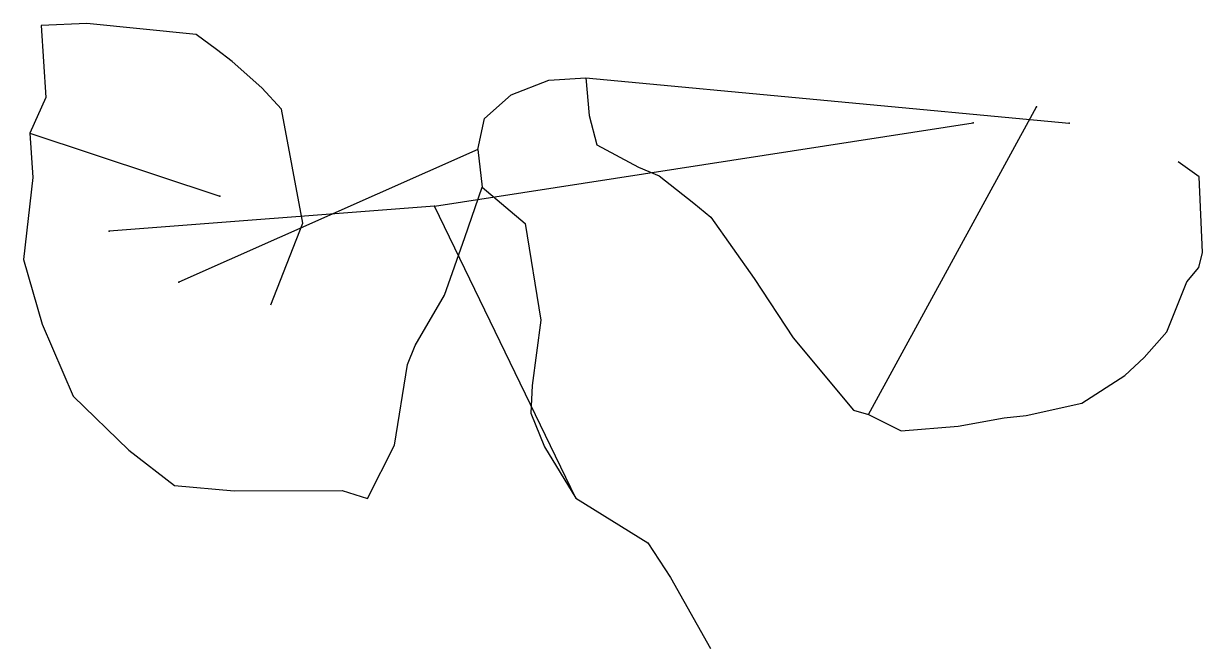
# Model space of a CAD drawing. Extents: x 740617 to 741298, y 7642797 to 7643159.
import ezdxf

# ---------------------------------------------------------------- set-up
doc = ezdxf.new("R2010")
doc.units = 0

msp = doc.modelspace()

# ---------------------------------------------------------------- linework, layer by layer
at = {"layer": 'WAYS123', "color": 1}
for p, q in [((740941.77, 7643127.281, 180), (741220.978, 7643101.08, 180)), ((741105.105, 7642932.611, 159.986), (741202.094, 7643110.493, 160)), ((740620.557, 7643095.267, 160), (740730.29, 7643058.836, 160)), ((740879.411, 7643085.818, 180), (740706.615, 7643009.163, 180)), ((740879.411, 7643085.818, 180), (740881.928, 7643063.979, 180)), ((740854.269, 7643053.088, 200), (740666.249, 7643038.576, 200))]:
    msp.add_line(p, q, dxfattribs=at)
for points in [[(740759.836, 7642996.011, 140), (740778.331, 7643043.218, 140), (740765.945, 7643109.075, 146.09), (740754.58, 7643121.433, 147.649), (740737.318, 7643136.655, 148.661), (740728.354, 7643143.508, 149.513), (740716.561, 7643152.321, 150), (740653.372, 7643158.556, 156.313), (740627.021, 7643157.391, 156.376), (740629.708, 7643115.772, 157.932), (740620.557, 7643095.267, 160), (740622.253, 7643069.525, 162.56), (740616.875, 7643022.093, 166.835), (740627.538, 7642984.861, 170), (740645.483, 7642943.103, 170), (740677.632, 7642912.052, 170), (740704.034, 7642891.581, 170), (740738.485, 7642888.545, 170), (740801.001, 7642888.557, 170), (740815.612, 7642883.99, 170), (740831.115, 7642914.871, 170), (740838.638, 7642961.576, 171.305), (740843.176, 7642972.499, 173.256), (740860.017, 7643001.557, 176.387), (740871.88, 7643034.944, 179.976), (740881.928, 7643063.979, 180), (740906.64, 7643043.006, 182.011), (740915.806, 7642987.144, 186.234), (740910.783, 7642949.38, 190), (740910.015, 7642933.327, 191.136), (740917.921, 7642913.974, 193.251), (740935.964, 7642884.134, 200), (740977.616, 7642858.315, 204.213), (740990.699, 7642838.336, 206.65), (741013.741, 7642797.362, 210)], [(740879.411, 7643085.818, 180), (740883.187, 7643103.739, 180), (740898.644, 7643117.331, 180), (740920.4, 7643125.826, 180), (740941.77, 7643127.281, 180), (740943.67, 7643105.359, 180), (740948.13, 7643088.417, 179.718), (740972.218, 7643075.526, 178.35), (740984.144, 7643070.625, 177.129), (741004.199, 7643054.828, 174.889), (741014.054, 7643046.674, 173.968), (741038.976, 7643011.235, 170), (741061.644, 7642976.919, 166.205), (741096.362, 7642935.152, 161.1), (741105.105, 7642932.611, 159.986), (741124.019, 7642923.047, 158.876), (741156.927, 7642925.789, 156.351), (741183.451, 7642930.652, 154.492), (741196.282, 7642931.932, 153.537), (741228.459, 7642939.062, 150.086), (741253.138, 7642955.088, 147.413), (741264.415, 7642965.501, 145.897), (741277.449, 7642980.431, 144.665), (741289.076, 7643009.271, 141.616), (741295.911, 7643017.532, 140.825), (741298.051, 7643026.223, 140.067), (741296.171, 7643069.985, 140), (741283.94, 7643078.714, 140)], [(740935.964, 7642884.134, 200), (740854.269, 7643053.088, 200), (741165.622, 7643101.145, 200)]]:
    msp.add_polyline3d(points, dxfattribs=at)
for p in [(741202.094, 7643110.493, 160), (741165.622, 7643101.145, 200), (741220.978, 7643101.08, 180), (740730.29, 7643058.836, 160), (740854.269, 7643053.088, 200), (740666.249, 7643038.576, 200), (740706.615, 7643009.163, 180)]:
    msp.add_point(p, dxfattribs=at)

doc.saveas('drawing.dxf')
